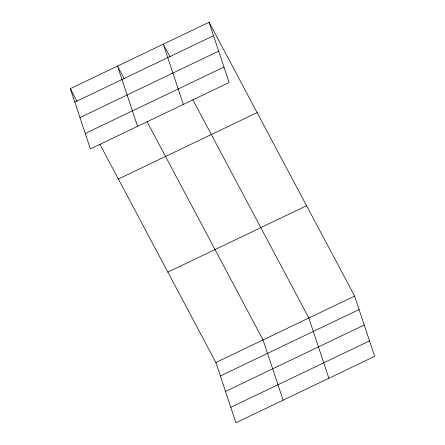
<?xml version="1.0" encoding="UTF-8"?>
<svg xmlns="http://www.w3.org/2000/svg" width="445" height="445" viewBox="0 0 445 445"><rect width="100%" height="100%" fill="white"/><g stroke="black" fill="none" stroke-linecap="round" stroke-linejoin="round"><path stroke-width="0.67" d="M209.078 22.25L229.119 82.497L90.379 148.908L70.338 88.661L209.078 22.25L354.62 296.092L374.662 356.339L235.922 422.75L215.881 362.503L99.869 144.224M74.81 102.111L213.55 35.7M79.95 117.558L218.69 51.147M85.245 133.467L223.98 67.056M118.364 179.029L257.104 112.618M167.854 272.134L306.588 205.724M215.881 362.503L354.62 296.092M220.358 375.953L359.093 309.542M225.493 391.394L364.233 324.989M230.788 407.309L369.528 340.898M170.107 56.988L163.293 44.166L183.334 104.414M192.824 99.73L308.836 318.008L328.877 378.256M124.322 78.904L117.508 66.082L137.549 126.33M147.039 121.646L263.051 339.919L283.098 400.172M70.338 88.661L77.152 101.482"/></g></svg>
